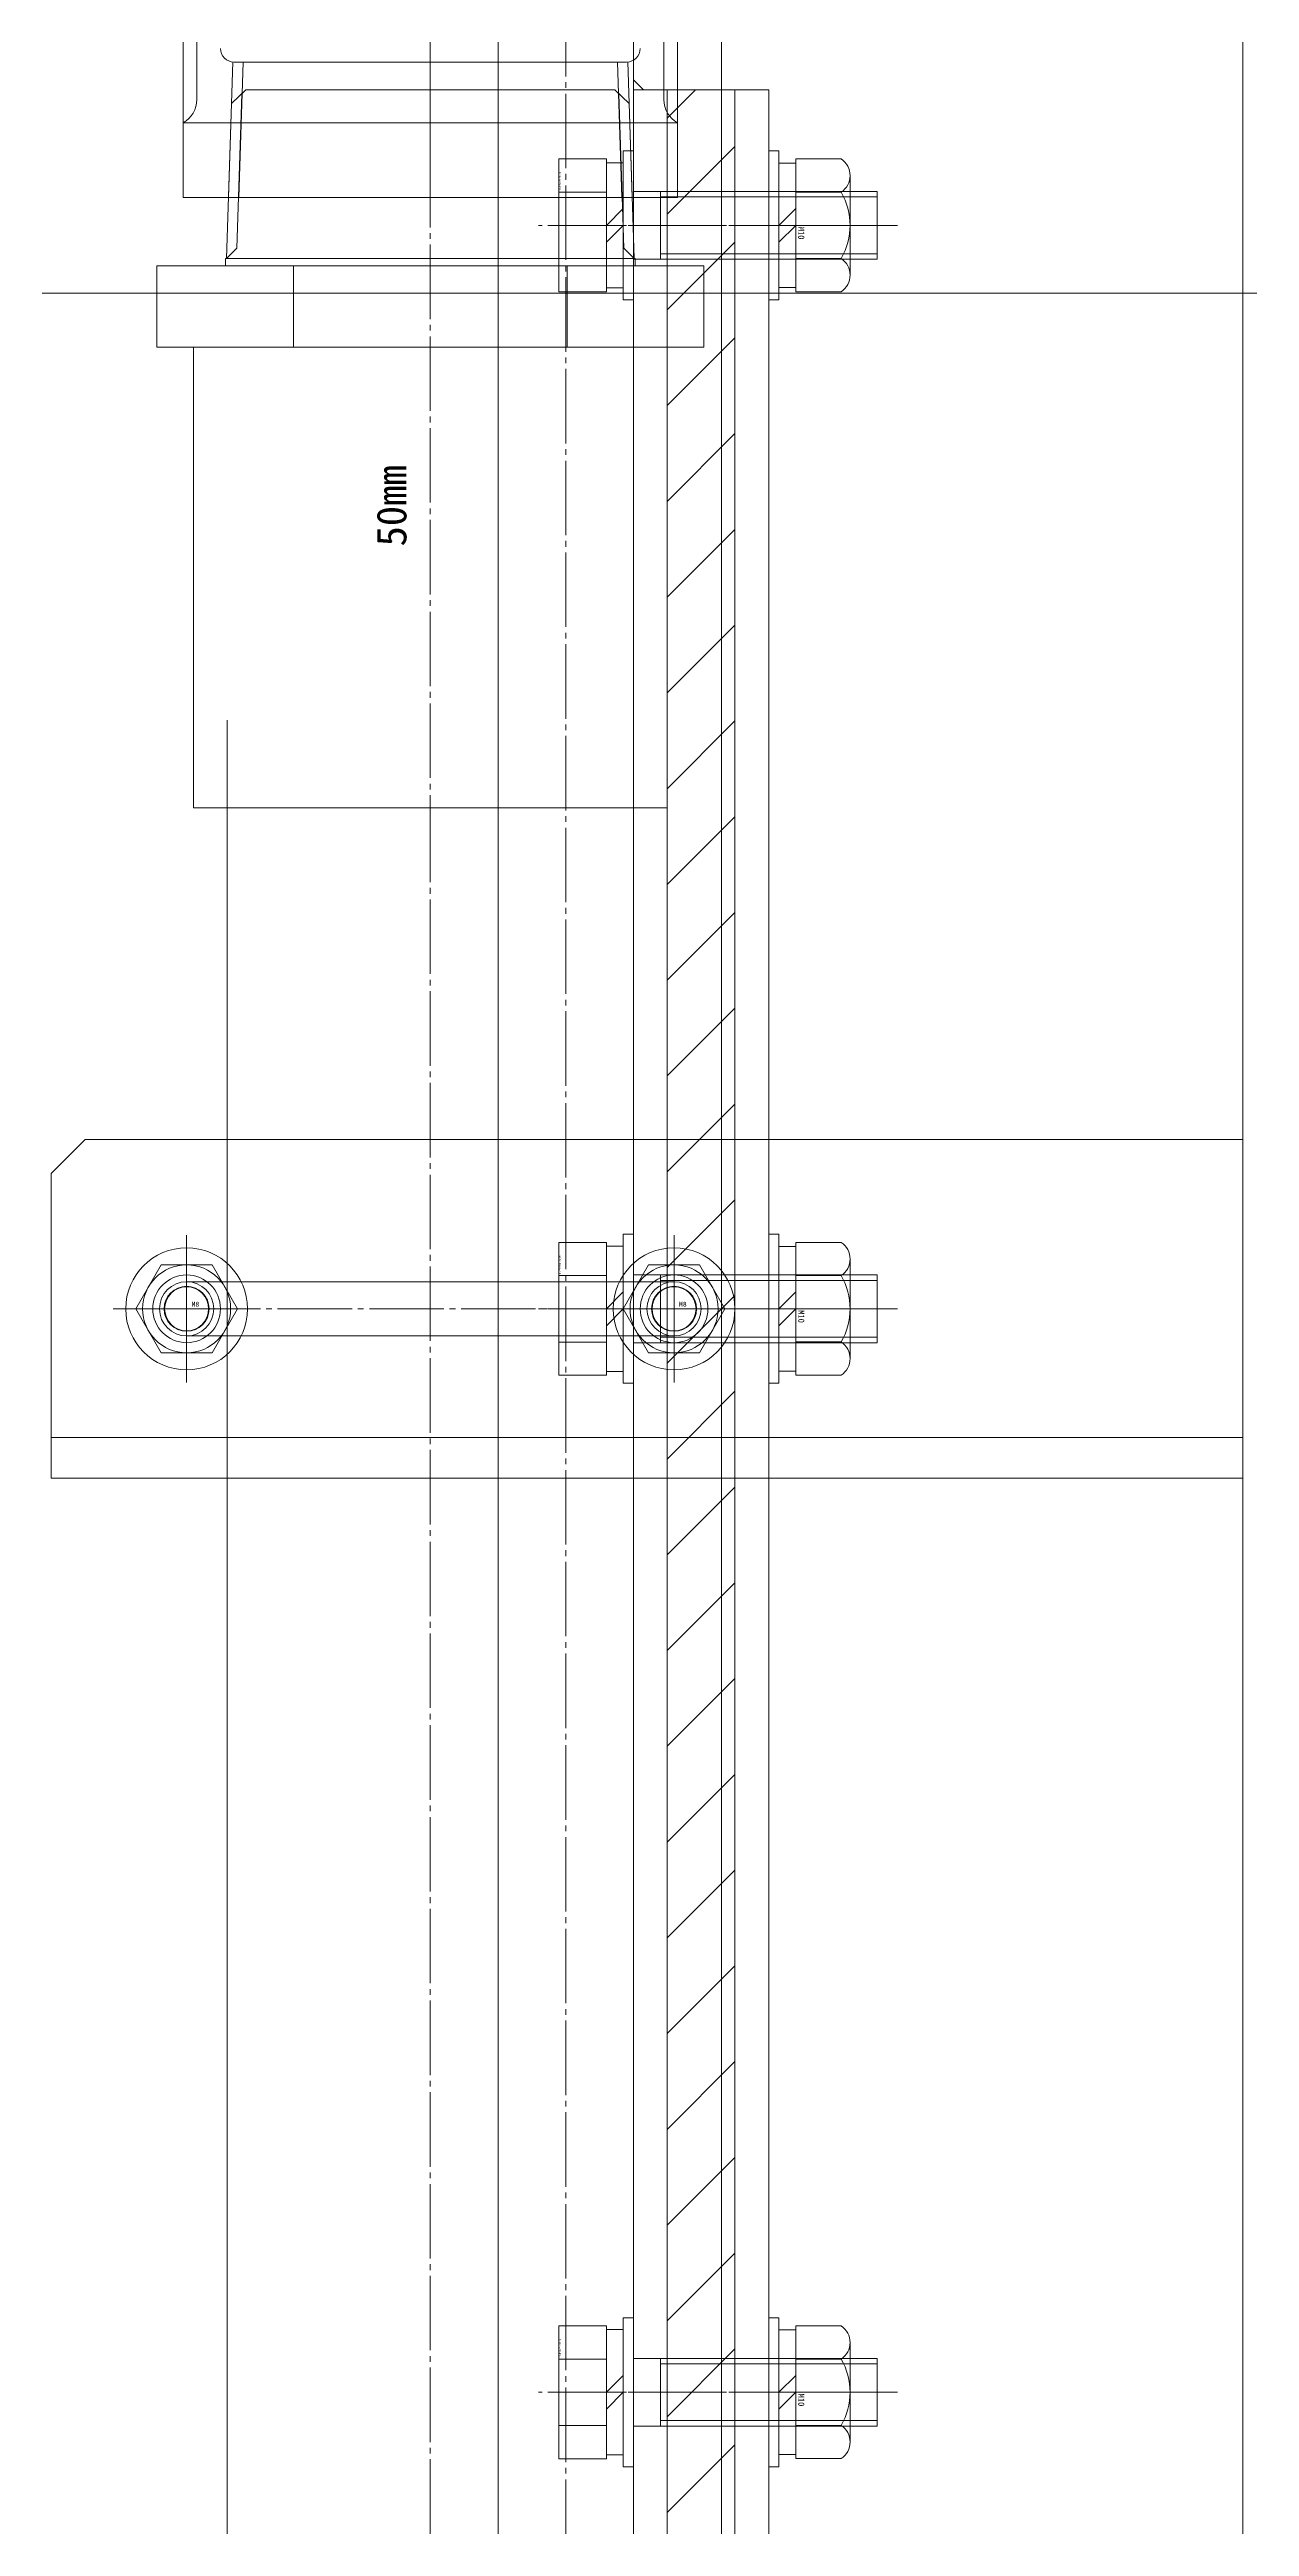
# Model space of a CAD drawing. Units: millimetres at full size. Extents: x -21196 to 21204, y -11807 to 11807.
# Drawn here: x -8275.8 to -8098.5, y -1810 to -1444.2 of the extents above; entities that cross this region are included whole.
import ezdxf
from ezdxf.enums import TextEntityAlignment as Align

# ---------------------------------------------------------------- set-up
doc = ezdxf.new("R2010")
doc.units = ezdxf.units.MM
doc.header["$LTSCALE"] = 0.5
doc.linetypes.add('USER3', pattern=[26.999999, 20.299999, -1.7, 0.8, -1.7, 0.8, -1.7])
doc.linetypes.add('USER4', pattern=[27.1, 22, -1.7, 1.7, -1.7])
doc.layers.add('1-0_設備-5(241129配置図菊池追記(立面図).jww)(機器配置図 260128.dwg)', color=7, linetype='Continuous', lineweight=9)
doc.styles.add('ＭＳ ゴシック', font='')
doc.styles.get('ＭＳ ゴシック').set_extended_font_data('MS Gothic')

msp = doc.modelspace()

# ---------------------------------------------------------------- linework, layer by layer
at = {"layer": '1-0_設備-5(241129配置図菊池追記(立面図).jww)(機器配置図 260128.dwg)'}
for p, q in [((-8099.5215, -1405.1471), (-8099.5215, -3455.1471)), ((-8099.5215, -1405.1471), (-8099.5215, -3455.1471)), ((-8219.5215, -1430.0271), (-8219.5215, -1466.0271)), ((-8176.5215, -3425.1471), (-8176.5215, -1435.1471)), ((-8254.0215, -1439.7304), (-8254.0215, -1451.563)), ((-8185.0215, -1439.7304), (-8185.0215, -1451.563)), ((-8183.0215, -1439.9984), (-8183.0215, -1466.0271)), ((-8249.3285, -1466.0271), (-8248.7033, -1446.0189)), ((-8248.5215, -1446.0271), (-8190.5215, -1446.0271)), ((-8247.804, -1466.0271), (-8247.179, -1446.0271)), ((-8191.239, -1466.0271), (-8191.864, -1446.0271)), ((-8189.7145, -1466.0271), (-8190.3398, -1446.0189)), ((-8249.6106, -1475.0539), (-8248.8948, -1452.1462)), ((-8248.8948, -1452.1462), (-8246.7668, -1450.1472)), ((-8248.0839, -1473.5271), (-8247.371, -1450.7148)), ((-8246.7668, -1450.1471), (-8192.2763, -1450.1471)), ((-8190.1483, -1452.1462), (-8192.2763, -1450.1472)), ((-8190.9591, -1473.5271), (-8191.672, -1450.7148)), ((-8189.4324, -1475.0539), (-8190.1483, -1452.1462)), ((-8180.3289, -1450.1471), (-8184.5215, -1454.3398)), ((-8256.0215, -1455.0271), (-8183.0215, -1455.0271)), ((-8191.0215, -1481.1471), (-8191.0215, -1459.1471)), ((-8189.5215, -1459.1471), (-8191.0215, -1459.1471)), ((-8189.5215, -1481.1471), (-8189.5215, -1459.1471)), ((-8174.5215, -1458.4819), (-8184.5215, -1468.4819)), ((-8200.5215, -1479.9621), (-8200.5215, -1460.3322)), ((-8193.5215, -1460.3322), (-8200.5215, -1460.3322)), ((-8193.5215, -1460.3322), (-8193.5215, -1479.9621)), ((-8191.0215, -1460.8971), (-8193.5215, -1460.8971)), ((-8168.0215, -1460.9471), (-8165.5215, -1460.9471)), ((-8165.5215, -1460.3471), (-8165.5215, -1479.9471)), ((-8165.5215, -1460.3471), (-8158.8345, -1460.3471)), ((-8157.5215, -1462.7971), (-8157.5215, -1477.4971)), ((-8249.3285, -1466.0271), (-8189.7145, -1466.0271)), ((-8193.5215, -1465.2397), (-8200.5215, -1465.2397)), ((-8153.5215, -1465.1471), (-8189.5215, -1465.1471)), ((-8185.5215, -1475.1471), (-8185.5215, -1465.1471)), ((-8153.5215, -1465.9591), (-8185.5215, -1465.9591)), ((-8165.5215, -1465.2471), (-8158.8345, -1465.2471)), ((-8153.5215, -1475.1471), (-8153.5215, -1465.1471)), ((-8193.5215, -1470.1471), (-8191.0215, -1467.6471)), ((-8191.0215, -1470.1471), (-8193.5215, -1472.6471)), ((-8168.0215, -1470.1471), (-8165.5215, -1467.6471)), ((-8165.5215, -1470.1471), (-8168.0215, -1472.6471)), ((-8249.6106, -1475.0539), (-8248.0839, -1473.5271)), ((-8189.4324, -1475.0539), (-8190.9591, -1473.5271)), ((-8174.5215, -1472.6241), (-8184.5215, -1482.6241)), ((-8179.1143, -1476.1471), (-8259.9288, -1476.1471)), ((-8259.9288, -1476.1471), (-8259.9288, -1488.1471)), ((-8249.7715, -1475.0539), (-8189.2715, -1475.0539)), ((-8249.7715, -1475.0539), (-8249.7715, -1476.1471)), ((-8239.7215, -1476.1471), (-8239.7215, -1488.1471)), ((-8193.5215, -1475.0546), (-8200.5215, -1475.0546)), ((-8199.3215, -1476.1471), (-8199.3215, -1488.1471)), ((-8153.5215, -1475.1471), (-8189.5215, -1475.1471)), ((-8189.2715, -1475.0539), (-8189.2715, -1476.1471)), ((-8153.5215, -1474.3351), (-8185.5215, -1474.3351)), ((-8179.1143, -1488.1471), (-8179.1143, -1476.1471)), ((-8158.8345, -1475.0471), (-8165.5215, -1475.0471)), ((-8193.5215, -1479.9621), (-8200.5215, -1479.9621)), ((-8193.5215, -1479.3971), (-8191.0215, -1479.3971)), ((-8191.0215, -1481.1471), (-8189.5215, -1481.1471)), ((-8165.5215, -1479.3471), (-8168.0215, -1479.3471)), ((-8158.8345, -1479.9471), (-8165.5215, -1479.9471)), ((-8259.9288, -1488.1471), (-8179.1143, -1488.1471)), ((-8254.5215, -1556.1471), (-8254.5215, -1488.1471)), ((-8174.5215, -1486.7662), (-8184.5215, -1496.7662)), ((-8184.5215, -1488.1471), (-8184.5215, -1556.1471)), ((-8174.5215, -1500.9083), (-8184.5215, -1510.9083)), ((-8174.5215, -1515.0505), (-8184.5215, -1525.0505)), ((-8174.5215, -1529.1926), (-8184.5215, -1539.1926)), ((-8249.5215, -1556.1471), (-8249.5215, -1543.2028)), ((-8189.5215, -1556.1471), (-8189.5215, -1543.2028)), ((-8174.5215, -1543.3347), (-8184.5215, -1553.3347)), ((-8184.5215, -1556.1471), (-8254.5215, -1556.1471)), ((-8249.5215, -1556.1471), (-8249.5215, -1904.1471)), ((-8189.5215, -1556.1471), (-8189.5215, -1904.1471)), ((-8174.5215, -1557.4769), (-8184.5215, -1567.4769)), ((-8174.5215, -1571.619), (-8184.5215, -1581.619)), ((-8174.5215, -1585.7611), (-8184.5215, -1595.7611)), ((-8174.5215, -1599.9033), (-8184.5215, -1609.9033)), ((-8174.5215, -1614.0454), (-8184.5215, -1624.0454)), ((-8200.5215, -1639.9621), (-8200.5215, -1620.3322)), ((-8193.5215, -1620.3322), (-8200.5215, -1620.3322)), ((-8193.5215, -1620.3322), (-8193.5215, -1639.9621)), ((-8191.0215, -1641.1471), (-8191.0215, -1619.1471)), ((-8189.5215, -1619.1471), (-8191.0215, -1619.1471)), ((-8189.5215, -1641.1471), (-8189.5215, -1619.1471)), ((-8165.5215, -1620.3471), (-8165.5215, -1639.9471)), ((-8165.5215, -1620.3471), (-8158.8345, -1620.3471)), ((-8259.2715, -1623.6521), (-8263.0215, -1630.1471)), ((-8259.2715, -1623.6521), (-8263.0215, -1630.1471)), ((-8251.7715, -1623.6521), (-8259.2715, -1623.6521)), ((-8251.7715, -1623.6521), (-8259.2715, -1623.6521)), ((-8251.7715, -1623.6521), (-8259.2715, -1623.6521)), ((-8251.7715, -1623.6521), (-8259.2715, -1623.6521)), ((-8248.0215, -1630.1471), (-8251.7715, -1623.6521)), ((-8248.0215, -1630.1471), (-8251.7715, -1623.6521)), ((-8191.0215, -1620.8971), (-8193.5215, -1620.8971)), ((-8187.2715, -1623.6521), (-8191.0215, -1630.1471)), ((-8187.2715, -1623.6521), (-8191.0215, -1630.1471)), ((-8179.7715, -1623.6521), (-8187.2715, -1623.6521)), ((-8179.7715, -1623.6521), (-8187.2715, -1623.6521)), ((-8179.7715, -1623.6521), (-8187.2715, -1623.6521)), ((-8179.7715, -1623.6521), (-8187.2715, -1623.6521)), ((-8176.0215, -1630.1471), (-8179.7715, -1623.6521)), ((-8176.0215, -1630.1471), (-8179.7715, -1623.6521)), ((-8168.0215, -1620.9471), (-8165.5215, -1620.9471)), ((-8157.5215, -1622.7971), (-8157.5215, -1637.4971)), ((-8255.5215, -1626.1471), (-8183.5215, -1626.1471)), ((-8255.5215, -1626.1471), (-8183.5215, -1626.1471)), ((-8219.5215, -1626.1471), (-8219.5215, -1634.1471)), ((-8219.5215, -1626.1471), (-8219.5215, -1634.1471)), ((-8193.5215, -1625.2397), (-8200.5215, -1625.2397)), ((-8193.5215, -1630.1471), (-8191.0215, -1627.6471)), ((-8153.5215, -1625.1471), (-8189.5215, -1625.1471)), ((-8185.5215, -1635.1471), (-8185.5215, -1625.1471)), ((-8153.5215, -1625.9591), (-8185.5215, -1625.9591)), ((-8168.0215, -1630.1471), (-8165.5215, -1627.6471)), ((-8165.5215, -1625.2471), (-8158.8345, -1625.2471)), ((-8153.5215, -1635.1471), (-8153.5215, -1625.1471)), ((-8263.0215, -1630.1471), (-8259.2715, -1636.6421)), ((-8263.0215, -1630.1471), (-8259.2715, -1636.6421)), ((-8251.7715, -1636.6421), (-8248.0215, -1630.1471)), ((-8251.7715, -1636.6421), (-8248.0215, -1630.1471)), ((-8191.0215, -1630.1471), (-8193.5215, -1632.6471)), ((-8191.0215, -1630.1471), (-8187.2715, -1636.6421)), ((-8191.0215, -1630.1471), (-8187.2715, -1636.6421)), ((-8174.5215, -1628.1876), (-8184.5215, -1638.1876)), ((-8179.7715, -1636.6421), (-8176.0215, -1630.1471)), ((-8179.7715, -1636.6421), (-8176.0215, -1630.1471)), ((-8165.5215, -1630.1471), (-8168.0215, -1632.6471)), ((-8255.5215, -1634.1471), (-8183.5215, -1634.1471)), ((-8255.5215, -1634.1471), (-8183.5215, -1634.1471)), ((-8153.5215, -1634.3351), (-8185.5215, -1634.3351)), ((-8259.2715, -1636.6421), (-8251.7715, -1636.6421)), ((-8259.2715, -1636.6421), (-8251.7715, -1636.6421)), ((-8259.2715, -1636.6421), (-8251.7715, -1636.6421)), ((-8259.2715, -1636.6421), (-8251.7715, -1636.6421)), ((-8193.5215, -1635.0546), (-8200.5215, -1635.0546)), ((-8153.5215, -1635.1471), (-8189.5215, -1635.1471)), ((-8187.2715, -1636.6421), (-8179.7715, -1636.6421)), ((-8187.2715, -1636.6421), (-8179.7715, -1636.6421)), ((-8187.2715, -1636.6421), (-8179.7715, -1636.6421)), ((-8187.2715, -1636.6421), (-8179.7715, -1636.6421)), ((-8158.8345, -1635.0471), (-8165.5215, -1635.0471)), ((-8193.5215, -1639.9621), (-8200.5215, -1639.9621)), ((-8193.5215, -1639.3971), (-8191.0215, -1639.3971)), ((-8191.0215, -1641.1471), (-8189.5215, -1641.1471)), ((-8174.5215, -1642.3297), (-8184.5215, -1652.3297)), ((-8165.5215, -1639.3471), (-8168.0215, -1639.3471)), ((-8158.8345, -1639.9471), (-8165.5215, -1639.9471)), ((-8099.5215, -1649.1471), (-8275.5215, -1649.1471)), ((-8099.5215, -1649.1471), (-8275.5215, -1649.1471)), ((-8174.5215, -1656.4718), (-8184.5215, -1666.4718)), ((-8174.5215, -1670.614), (-8184.5215, -1680.614)), ((-8174.5215, -1684.7561), (-8184.5215, -1694.7561)), ((-8174.5215, -1698.8982), (-8184.5215, -1708.8982)), ((-8174.5215, -1713.0404), (-8184.5215, -1723.0404)), ((-8174.5215, -1727.1825), (-8184.5215, -1737.1825)), ((-8174.5215, -1741.3246), (-8184.5215, -1751.3246)), ((-8174.5215, -1755.4668), (-8184.5215, -1765.4668)), ((-8174.5215, -1769.6089), (-8184.5215, -1779.6089)), ((-8200.5215, -1799.9621), (-8200.5215, -1780.3322)), ((-8193.5215, -1780.3322), (-8200.5215, -1780.3322)), ((-8193.5215, -1780.3322), (-8193.5215, -1799.9621)), ((-8191.0215, -1780.8971), (-8193.5215, -1780.8971)), ((-8191.0215, -1801.1471), (-8191.0215, -1779.1471)), ((-8189.5215, -1779.1471), (-8191.0215, -1779.1471)), ((-8189.5215, -1801.1471), (-8189.5215, -1779.1471)), ((-8168.0215, -1780.9471), (-8165.5215, -1780.9471)), ((-8165.5215, -1780.3471), (-8165.5215, -1799.9471)), ((-8165.5215, -1780.3471), (-8158.8345, -1780.3471)), ((-8174.5215, -1783.751), (-8184.5215, -1793.751)), ((-8157.5215, -1782.7971), (-8157.5215, -1797.4971)), ((-8193.5215, -1785.2397), (-8200.5215, -1785.2397)), ((-8193.5215, -1790.1471), (-8191.0215, -1787.6471)), ((-8153.5215, -1785.1471), (-8189.5215, -1785.1471)), ((-8185.5215, -1795.1471), (-8185.5215, -1785.1471)), ((-8153.5215, -1785.9591), (-8185.5215, -1785.9591)), ((-8168.0215, -1790.1471), (-8165.5215, -1787.6471)), ((-8165.5215, -1785.2471), (-8158.8345, -1785.2471)), ((-8153.5215, -1795.1471), (-8153.5215, -1785.1471)), ((-8191.0215, -1790.1471), (-8193.5215, -1792.6471)), ((-8165.5215, -1790.1471), (-8168.0215, -1792.6471)), ((-8193.5215, -1795.0546), (-8200.5215, -1795.0546)), ((-8153.5215, -1795.1471), (-8189.5215, -1795.1471)), ((-8153.5215, -1794.3351), (-8185.5215, -1794.3351)), ((-8158.8345, -1795.0471), (-8165.5215, -1795.0471)), ((-8193.5215, -1799.3971), (-8191.0215, -1799.3971)), ((-8174.5215, -1797.8932), (-8184.5215, -1807.8932)), ((-8165.5215, -1799.3471), (-8168.0215, -1799.3471)), ((-8193.5215, -1799.9621), (-8200.5215, -1799.9621)), ((-8191.0215, -1801.1471), (-8189.5215, -1801.1471)), ((-8158.8345, -1799.9471), (-8165.5215, -1799.9471))]:
    msp.add_line(p, q, dxfattribs=at)
at = {"layer": '1-0_設備-5(241129配置図菊池追記(立面図).jww)(機器配置図 260128.dwg)', "linetype": 'USER4'}
for p, q in [((-8199.5215, -1410.0553), (-8199.5215, -3450.239)), ((-8150.5215, -1470.1471), (-8203.5215, -1470.1471)), ((-8178.7114, -1470.1471), (-8195.3206, -1470.1471)), ((-8188.4583, -1470.1471), (-8171.0111, -1470.1471)), ((-8162.7232, -1470.1471), (-8181.2323, -1470.1471)), ((-8157.5215, -1470.1471), (-8169.5215, -1470.1471)), ((-8255.5215, -1641.0154), (-8255.5215, -1619.2789)), ((-8255.5215, -1641.0154), (-8255.5215, -1619.2789)), ((-8183.5215, -1641.0154), (-8183.5215, -1619.2789)), ((-8183.5215, -1641.0154), (-8183.5215, -1619.2789)), ((-8255.5215, -1620.8049), (-8255.5215, -1639.4894)), ((-8255.5215, -1620.8049), (-8255.5215, -1639.4894)), ((-8255.5215, -1636.849), (-8255.5215, -1623.4453)), ((-8255.5215, -1636.849), (-8255.5215, -1623.4453)), ((-8183.5215, -1620.8049), (-8183.5215, -1639.4894)), ((-8183.5215, -1620.8049), (-8183.5215, -1639.4894)), ((-8183.5215, -1636.849), (-8183.5215, -1623.4453)), ((-8183.5215, -1636.849), (-8183.5215, -1623.4453)), ((-8244.6533, -1630.1471), (-8266.3898, -1630.1471)), ((-8244.6533, -1630.1471), (-8266.3898, -1630.1471)), ((-8264.8638, -1630.1471), (-8246.1793, -1630.1471)), ((-8264.8638, -1630.1471), (-8246.1793, -1630.1471)), ((-8176.8767, -1630.1471), (-8262.1663, -1630.1471)), ((-8176.8767, -1630.1471), (-8262.1663, -1630.1471)), ((-8150.5215, -1630.1471), (-8203.5215, -1630.1471)), ((-8178.7114, -1630.1471), (-8195.3206, -1630.1471)), ((-8172.6533, -1630.1471), (-8194.3898, -1630.1471)), ((-8172.6533, -1630.1471), (-8194.3898, -1630.1471)), ((-8192.8638, -1630.1471), (-8174.1793, -1630.1471)), ((-8192.8638, -1630.1471), (-8174.1793, -1630.1471)), ((-8188.4583, -1630.1471), (-8171.0111, -1630.1471)), ((-8162.7232, -1630.1471), (-8181.2323, -1630.1471)), ((-8157.5215, -1630.1471), (-8169.5215, -1630.1471)), ((-8150.5215, -1790.1471), (-8203.5215, -1790.1471)), ((-8178.7114, -1790.1471), (-8195.3206, -1790.1471)), ((-8188.4583, -1790.1471), (-8171.0111, -1790.1471)), ((-8162.7232, -1790.1471), (-8181.2323, -1790.1471)), ((-8157.5215, -1790.1471), (-8169.5215, -1790.1471))]:
    msp.add_line(p, q, dxfattribs=at)
at = {"layer": '1-0_設備-5(241129配置図菊池追記(立面図).jww)(機器配置図 260128.dwg)'}
for points in [[(-7839.5215, -3630.1472), (-7839.5215, -1230.1472), (-8099.5215, -1230.1472), (-8099.5215, -3630.1472)], [(-8189.5215, -3431.6471), (-8189.5215, -1428.6471), (-8191.0215, -1427.1471), (-8208.0215, -1427.1471), (-8209.5215, -1428.6471), (-8209.5215, -3431.6471), (-8208.0215, -3433.1471), (-8191.0215, -3433.1471)], [(-8189.5215, -1450.1471), (-8188.0215, -1450.1471), (-8189.5215, -1448.6471)], [(-8189.5215, -3410.1471), (-8189.5215, -1450.1471), (-8184.5215, -1450.1471), (-8184.5215, -3410.1471)], [(-8184.5215, -1450.1471), (-8174.5215, -1450.1471), (-8174.5215, -3410.1471), (-8184.5215, -3410.1471)], [(-8174.5215, -3410.1471), (-8169.5215, -3410.1471), (-8169.5215, -1450.1471), (-8174.5215, -1450.1471)], [(-8168.0215, -1459.1471), (-8168.0215, -1481.1471), (-8169.5215, -1481.1471), (-8169.5215, -1459.1471)], [(-8099.5215, -1605.1471), (-8099.5215, -1655.1471), (-8275.5215, -1655.1471), (-8275.5215, -1610.1471), (-8270.5215, -1605.1471)], [(-8099.5215, -1605.1471), (-8099.5215, -1655.1471), (-8275.5215, -1655.1471), (-8275.5215, -1610.1471), (-8270.5215, -1605.1471)], [(-8168.0215, -1619.1471), (-8168.0215, -1641.1471), (-8169.5215, -1641.1471), (-8169.5215, -1619.1471)], [(-8168.0215, -1779.1471), (-8168.0215, -1801.1471), (-8169.5215, -1801.1471), (-8169.5215, -1779.1471)]]:
    msp.add_lwpolyline(points, close=True, dxfattribs=at)
for points in [[(-8256.0215, -1439.9984), (-8256.0215, -1466.0271), (-8183.0215, -1466.0271)], [(-8259.2715, -1623.6521), (-8263.0215, -1630.1471), (-8259.2715, -1636.6421)], [(-8259.2715, -1623.6521), (-8263.0215, -1630.1471), (-8259.2715, -1636.6421)], [(-8251.7715, -1636.6421), (-8248.0215, -1630.1471), (-8251.7715, -1623.6521)], [(-8251.7715, -1636.6421), (-8248.0215, -1630.1471), (-8251.7715, -1623.6521)], [(-8187.2715, -1623.6521), (-8191.0215, -1630.1471), (-8187.2715, -1636.6421)], [(-8187.2715, -1623.6521), (-8191.0215, -1630.1471), (-8187.2715, -1636.6421)], [(-8179.7715, -1636.6421), (-8176.0215, -1630.1471), (-8179.7715, -1623.6521)], [(-8179.7715, -1636.6421), (-8176.0215, -1630.1471), (-8179.7715, -1623.6521)]]:
    msp.add_lwpolyline(points, dxfattribs=at)
at = {"layer": '1-0_設備-5(241129配置図菊池追記(立面図).jww)(機器配置図 260128.dwg)', "linetype": 'USER4'}
msp.add_lwpolyline([(-8219.5215, -1445.8973), (-8219.5215, -1556.1471), (-8219.5215, -1904.1471)], dxfattribs=at)
at = {"layer": '1-0_設備-5(241129配置図菊池追記(立面図).jww)(機器配置図 260128.dwg)', "linetype": 'USER3'}
for points in [[(-8999.5215, -1480.1471), (-6779.5215, -1480.1471), (-6779.5215, -3380.1471), (-8999.5215, -3380.1471)], [(-8999.5215, -1480.1471), (-6832.4215, -1480.1471), (-6832.4215, -3380.1471), (-8999.5215, -3380.1471)], [(-8995.3229, -1480.1471), (-6686.0215, -1480.1471), (-6686.0215, -3380.1471), (-8995.3229, -3380.1471)]]:
    msp.add_lwpolyline(points, close=True, dxfattribs=at)
at = {"layer": '1-0_設備-5(241129配置図菊池追記(立面図).jww)(機器配置図 260128.dwg)'}
for centre, radius in [((-8255.5215, -1630.1471), 9), ((-8255.5215, -1630.1471), 9), ((-8255.5215, -1630.1471), 6.495), ((-8255.5215, -1630.1471), 6.495), ((-8183.5215, -1630.1471), 9), ((-8183.5215, -1630.1471), 9), ((-8183.5215, -1630.1471), 6.495), ((-8183.5215, -1630.1471), 6.495), ((-8255.5215, -1630.1471), 5), ((-8255.5215, -1630.1471), 5), ((-8255.5215, -1630.1471), 4), ((-8255.5215, -1630.1471), 4), ((-8255.5215, -1630.1471), 3.322), ((-8255.5215, -1630.1471), 3.322), ((-8255.5215, -1630.1471), 3.25), ((-8255.5215, -1630.1471), 3.25), ((-8183.5215, -1630.1471), 5), ((-8183.5215, -1630.1471), 5), ((-8183.5215, -1630.1471), 4), ((-8183.5215, -1630.1471), 4), ((-8183.5215, -1630.1471), 3.322), ((-8183.5215, -1630.1471), 3.322), ((-8183.5215, -1630.1471), 3.25), ((-8183.5215, -1630.1471), 3.25)]:
    msp.add_circle(centre, radius, dxfattribs=at)
for centre, radius, start, end in [((-8248.5215, -1444.0271), 2, 180, 270), ((-8190.5215, -1444.0271), 2, 270, 0), ((-8258.0215, -1451.563), 4, 300, 0), ((-8181.0215, -1451.563), 4, 180, 240), ((-8160.4635, -1462.7971), 2.942, 303.626, 56.374), ((-8167.3215, -1470.1471), 9.8, 330, 30), ((-8160.4635, -1477.4971), 2.942, 303.626, 56.374), ((-8160.4635, -1622.7971), 2.942, 303.626, 56.374), ((-8255.5215, -1630.1471), 4, 90, 270), ((-8255.5215, -1630.1471), 4, 90, 270), ((-8255.5215, -1630.1471), 4, 270, 90), ((-8255.5215, -1630.1471), 4, 270, 90), ((-8183.5215, -1630.1471), 4, 90, 270), ((-8183.5215, -1630.1471), 4, 90, 270), ((-8183.5215, -1630.1471), 4, 270, 90), ((-8183.5215, -1630.1471), 4, 270, 90), ((-8167.3215, -1630.1471), 9.8, 330, 30), ((-8160.4635, -1637.4971), 2.942, 303.626, 56.374), ((-8160.4635, -1782.7971), 2.942, 303.626, 56.374), ((-8167.3215, -1790.1471), 9.8, 330, 30), ((-8160.4635, -1797.4971), 2.942, 303.626, 56.374)]:
    msp.add_arc(centre, radius, start, end, dxfattribs=at)

# ---------------------------------------------------------------- texts
at = {"layer": '1-0_設備-5(241129配置図菊池追記(立面図).jww)(機器配置図 260128.dwg)', "style": 'ＭＳ ゴシック'}
for s, height, rotation, p in [('BT-M10x40L,SW,PW', 0.2203, 90, (-8200.1822, -1465.0227)), ('M10', 0.918, 270, (-8165.4583, -1470.3543)), ('50mm', 4.406, 90, (-8221.7292, -1517.5695)), ('BT-M10x40L,SW,PW', 0.2203, 90, (-8200.1822, -1625.0227)), ('M10', 0.918, 270, (-8165.4583, -1630.3543)), ('BT-M10x40L,SW,PW', 0.2203, 90, (-8200.1822, -1785.0227)), ('M10', 0.918, 270, (-8165.4583, -1790.3543))]:
    msp.add_text(s, height=height, rotation=rotation, dxfattribs=at).set_placement(p, align=Align.BOTTOM_LEFT)
for p in [(-8254.7981, -1630.0471), (-8254.7981, -1630.0471), (-8182.7981, -1630.0471), (-8182.7981, -1630.0471)]:
    msp.add_text('M8', height=0.7344, dxfattribs=at).set_placement(p, align=Align.BOTTOM_LEFT)

doc.saveas('drawing.dxf')
